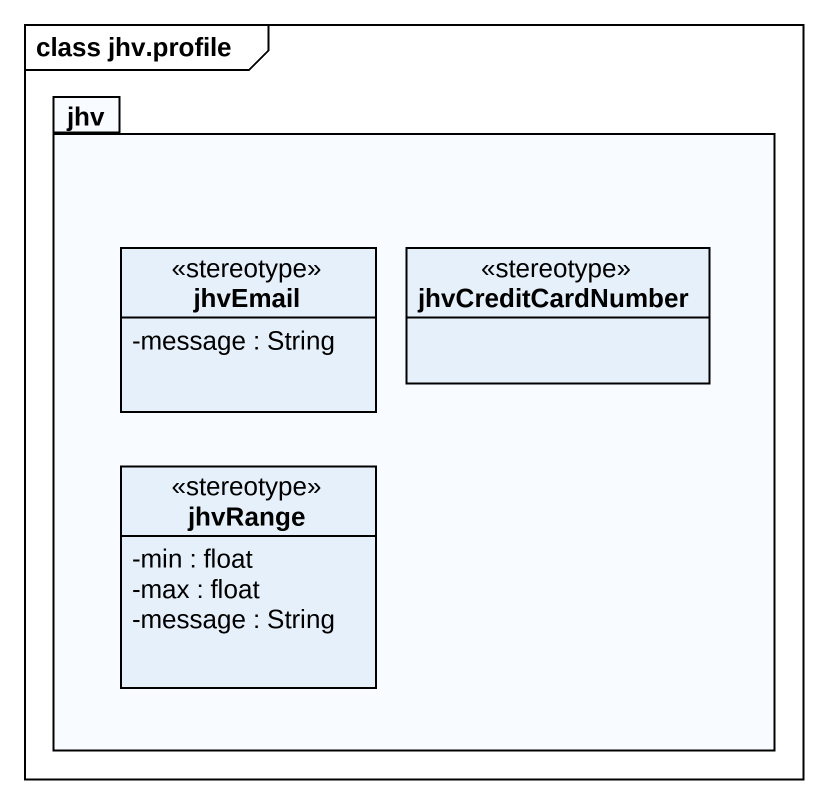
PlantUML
@startuml
mainframe class jhv.profile
hide circle
hide empty members
skinparam classAttributeIconSize 0
package jhv {
  class jhvEmail <<stereotype>> {
    -message : String
  }
  class jhvCreditCardNumber <<stereotype>>
  class jhvRange <<stereotype>> {
    -min : float
    -max : float
    -message : String
  }
}
@enduml
